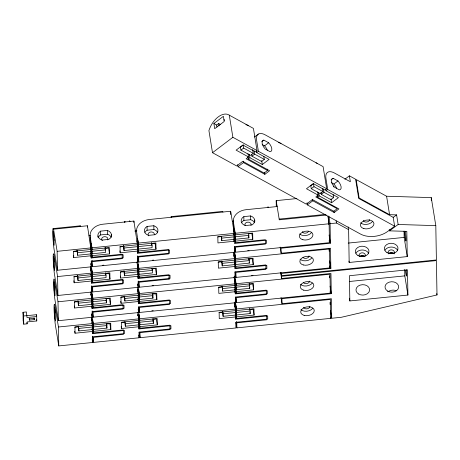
<?xml version="1.0" encoding="UTF-8"?>
<svg xmlns="http://www.w3.org/2000/svg" width="460" height="460" viewBox="0 0 460 460"><rect width="100%" height="100%" fill="white"/><g stroke="black" fill="none" stroke-linecap="round" stroke-linejoin="round"><path stroke-width="0.69" d="M213.871 123.527L223.382 116.334L224.215 121.492L214.711 128.691L213.871 123.527L216.631 125.039L216.947 126.977M216.631 125.039L218.667 123.498L220.507 124.505M212.503 152.714L232.875 137.293L229.293 115.167A17.618 10.413 -61.3 0 0 208.92 130.588L212.503 152.714L236.641 165.956L242.753 161.328L264.138 173.058L267.53 170.487L267.306 169.102M242.713 145.734L243.8 144.911M254.403 137.069L258.365 134.067M240.908 150.121L243.622 148.068L243.144 145.118L240.43 147.171L240.908 150.121L250.562 155.417L253.282 153.364L252.643 149.431M261.774 141.651L263.81 140.11L268.64 142.755A6.825 3.329 52.9 0 1 270.089 151.702L265.259 149.052A6.825 3.329 52.9 0 1 263.81 140.11M247.997 153.68L248.526 156.958L246.152 158.757L267.53 170.487M229.293 115.167L253.431 128.409L257.013 150.535L255.317 151.823L242.903 145.009L236.112 150.15L248.526 156.958M262.148 144.515L264.563 145.843L268.64 142.755M317.659 191.895L318.193 195.172L315.813 196.972L337.197 208.696L333.799 211.266L312.421 199.536L306.308 204.165L238.021 166.71L243.455 162.598L243.231 161.218M243.455 162.598L264.839 174.328L269.589 170.729L248.21 159.005L249.906 157.717L249.377 154.439M263.839 156.463L264.316 159.413L261.602 161.471L251.942 156.176L254.662 154.117L254.127 150.84M249.906 157.717L262.321 164.525L269.111 159.39L256.697 152.576L258.393 151.294L256.605 140.231A14.628 7.13 52.9 0 1 265.155 134.843L323.098 166.618L326.68 188.744L324.984 190.032L313.254 183.597L306.464 188.738L318.193 195.172M311.265 188.709L313.979 186.656L313.501 183.707L310.782 185.759L311.265 188.709L320.229 193.631L322.943 191.573L322.414 188.295M331.096 179.843L333.138 178.302L337.962 180.947A6.825 3.329 52.9 0 1 339.411 189.894L334.587 187.243A6.825 3.329 52.9 0 1 333.138 178.302M331.476 182.706L333.891 184.034L337.962 180.947M344.862 179.262L349.393 175.835L355.597 179.239L358.702 198.415L393.191 217.333L394.628 226.182L387.832 231.322A19.504 12.541 -9.2 0 1 360.456 234.031L307.349 204.901L312.777 200.79L312.553 199.41M312.777 200.79L334.161 212.52L338.916 208.92L317.532 197.196L319.228 195.908L318.699 192.631M333.161 194.655L333.644 197.61L330.924 199.663L321.27 194.367L323.984 192.309L323.455 189.031M319.228 195.908L331.648 202.716L338.439 197.581L326.019 190.768L327.721 189.486L325.927 178.422A14.628 7.13 52.9 0 1 334.483 173.035L350.347 181.734L349.393 175.835M393.11 217.436L396.589 214.889L398.141 224.48L389.447 230.851L389.223 229.477M331.717 318.257L331.378 298.707L282.014 303.709L281.928 298.666L331.292 293.664L330.947 273.481L281.583 278.484L281.543 276.282L436.408 260.584L437 294.952L341.395 317.273L331.717 318.257L330.498 310.724M276.282 206.339L276.184 200.64L296.918 198.542M53.09 228.585L80.189 225.837M171.172 216.614L222.467 211.416M90.856 255.909L91.189 257.985L123.13 254.748L123.182 257.899L91.241 261.136L91.339 266.817L57.465 270.25L53.883 248.124A17.618 1.248 84.2 0 1 53.555 229.206L87.434 225.774L91.04 249.475L73.623 251.24L73.726 257.542L91.149 255.777L90.833 253.811M137.293 249.101L137.609 251.068L120.186 252.833L120.077 246.531L137.5 244.766L133.889 221.064L102.919 224.204A14.628 11.161 -1 0 0 90.189 236.733L90.321 244.168M100.596 231.138L107.376 230.448A6.825 5.21 -1 0 1 108.824 239.39L102.045 240.08A6.825 5.21 -1 0 1 100.596 231.138L100.665 234.922A6.825 5.21 -1 0 0 98.492 237.061M147.056 226.429L153.83 225.739A6.825 5.21 -1 0 1 155.279 234.68L148.505 235.37A6.825 5.21 -1 0 1 147.056 226.429L147.125 230.213A6.825 5.21 -1 0 0 144.946 232.352M243.846 216.62L250.619 215.93A6.825 5.21 -1 0 1 252.068 224.871L245.295 225.561A6.825 5.21 -1 0 1 243.846 216.62L243.915 220.403A6.825 5.21 -1 0 0 241.736 222.542M89.016 235.715L90.419 235.577M134.78 231.081L136.913 230.862M232.277 221.197L233.703 221.053M100.665 234.922L107.439 234.232A6.825 5.21 -1 0 1 111.101 237.049M147.125 230.213L153.899 229.523A6.825 5.21 -1 0 1 157.561 232.34M243.915 220.403L250.689 219.713A6.825 5.21 -1 0 1 254.351 222.531M53.32 240.126L53.164 231.299L53.998 236.463L54.154 245.289L53.32 240.126L54.608 239.999M279.168 219.081L325.714 214.366M326.261 215.056L279.289 219.817L276.184 200.64M57.465 270.25L57.138 251.332L91.017 247.894M137.31 251.2L137.649 253.276L169.59 250.039L169.642 253.195L137.701 256.433L137.799 262.108L92.31 266.714L92.224 261.671L122.228 258.629L122.153 254.213L92.144 257.255L92.121 255.679L109.543 253.914L109.434 247.606L92.011 249.377L91.983 247.796L137.477 243.185M138.443 243.087L234.266 233.375L230.678 211.249L149.379 219.495A14.628 11.161 -1 0 0 136.649 232.024L138.471 244.668L155.894 242.897L155.998 249.205L138.581 250.97L138.604 252.546L168.613 249.51L168.688 253.92L138.684 256.962L138.77 262.01L234.588 252.293L234.491 246.617L266.432 243.38L266.38 240.229L234.439 243.466L233.87 237.981M329.118 223.761L329.446 242.679L235.56 252.195L235.474 247.152L265.477 244.111L265.397 239.694L235.393 242.736L235.37 241.161L252.787 239.395L252.684 233.088L235.261 234.853L235.232 233.277L329.118 223.761L327.905 216.275M396.589 214.889L389.574 214.676L359.139 197.978L356.149 179.544L386.59 196.236L431.267 197.61L435.804 225.636L436.396 259.952L281.531 275.649L281.497 273.441L330.855 268.439L330.51 248.256L281.146 253.264L281.06 248.216L330.424 243.213L330.084 223.663L336.484 223.014L348.611 229.638L349.174 262.476L407.249 256.588L406.818 231.363L389.447 230.851M234.266 233.375L234.289 234.956L217.839 236.624L217.948 242.926L234.399 241.258M73.468 251.574L77.654 251.148M105.098 248.365L108.583 248.015L109.543 253.914M119.928 246.865L124.108 246.439M151.558 243.656L155.043 243.305L155.998 249.205M217.678 236.957L221.789 236.543M248.348 233.847L251.833 233.496L252.787 239.395M91.074 251.367L91.12 253.885L77.567 255.26L77.527 252.736L91.074 251.367L90.758 249.4M105.593 249.895L105.639 252.413L92.086 253.788L92.04 251.269L105.593 249.895L105.213 247.532M137.534 246.658L137.58 249.176L124.027 250.55L123.981 248.032L137.534 246.658L137.218 244.691M152.053 245.186L152.099 247.704L138.546 249.078L138.5 246.56L152.053 245.186L151.668 242.822M234.324 236.848L234.37 239.367L221.783 240.643L221.743 238.119L234.324 236.848L233.898 234.22M248.843 235.376L248.883 237.895L235.336 239.269L235.29 236.745L248.843 235.376L248.555 233.605M102.482 265.305L103.839 265.167M152.329 260.251L153.68 260.113M247.762 250.579L249.119 250.441M348.197 243.087L404.144 237.412L404.035 231.11M91.287 281.135L91.626 283.21L123.567 279.973L123.619 283.124L91.678 286.361L91.776 292.037L57.902 295.469L57.575 276.552L91.448 273.119L90.43 266.823M137.747 276.425L138.08 278.501L170.022 275.264L170.079 278.415L138.138 281.652L138.236 287.327L92.742 291.939L92.655 286.896L122.665 283.854L122.584 279.438L92.581 282.48L92.552 280.905L109.974 279.139L109.865 272.832L92.443 274.597L92.42 273.022L137.908 268.41L136.902 262.188M234.41 263.862L234.87 268.692L266.811 265.454L266.869 268.605L234.928 271.843L235.025 277.518L139.202 287.23L139.115 282.187L169.119 279.145L169.044 274.729L139.041 277.771L139.012 276.195L156.434 274.43L156.325 268.123L138.903 269.888L138.88 268.312L234.698 258.601L233.691 252.379M235.992 277.42L235.905 272.377L265.909 269.336L265.834 264.92L235.83 267.961L235.802 266.386L253.224 264.621L253.115 258.313L235.692 260.078L235.669 258.503L329.555 248.986L329.877 267.904L235.992 277.42L235.094 271.889M91.448 273.119L91.477 274.695L74.054 276.46L74.163 282.768L91.586 281.002L91.27 279.036M137.908 268.41L137.937 269.986L120.514 271.756L120.623 278.058L138.046 276.293L137.724 274.327M234.698 258.601L234.726 260.176L218.27 261.843L218.379 268.151L234.836 266.484M73.905 276.799L78.085 276.374M105.535 273.591L109.02 273.24L109.974 279.139M120.365 272.09L124.545 271.664M151.995 268.881L155.48 268.531L156.434 274.43M218.109 262.183L222.226 261.763M248.785 259.072L252.27 258.721L253.224 264.621M91.511 276.586L91.551 279.111L78.004 280.485L77.959 277.961L91.511 276.586L91.189 274.62M106.03 275.114L106.07 277.639L92.523 279.013L92.477 276.489L106.03 275.114L105.645 272.757M137.971 271.877L138.011 274.401L124.465 275.776L124.418 273.252L137.971 271.877L137.649 269.911M152.49 270.411L152.53 272.93L138.983 274.304L138.937 271.779L152.49 270.411L152.202 268.64M234.761 262.068L234.801 264.592L222.22 265.868L222.174 263.344L234.761 262.068L234.335 259.446M249.28 260.596L249.32 263.12L235.773 264.494L235.727 261.97L249.28 260.596L248.894 258.238M152.087 285.545L153.439 285.407M251.585 275.459L252.942 275.321M91.724 306.36L92.057 308.436L123.999 305.198L124.056 308.349L92.115 311.587L92.213 317.262L58.334 320.695L58.006 301.777L91.885 298.344L90.867 292.048M138.184 301.651L138.517 303.726L170.459 300.489L170.511 303.64L138.575 306.877L138.673 312.553L93.179 317.164L93.093 312.122L123.096 309.08L123.021 304.664L93.018 307.705L92.989 306.13L110.412 304.365L110.302 298.057L92.88 299.822L92.851 298.247L138.345 293.635L137.339 287.414M234.847 289.087L235.307 293.917L267.248 290.68L267.3 293.831L235.365 297.068L235.462 302.743L139.639 312.455L139.552 307.412L169.556 304.37L169.481 299.954L139.478 302.996L139.449 301.421L156.871 299.655L156.762 293.348L139.34 295.113L139.311 293.537L235.135 283.826L234.013 276.908M236.428 302.645L236.342 297.603L266.346 294.561L266.271 290.145L236.267 293.187L236.239 291.611L253.661 289.846L253.552 283.538L236.13 285.303L236.101 283.728L329.987 274.212L330.315 293.129L236.428 302.645L235.531 297.114M235.135 283.826L235.163 285.401L218.707 287.069L218.816 293.377L235.267 291.709M74.342 302.024L77.826 301.668M105.972 298.816L109.457 298.465L110.412 304.365M120.802 297.315L124.286 296.959M152.433 294.107L155.917 293.756L156.871 299.655M218.546 287.408L222.657 286.988M249.222 284.297L252.707 283.946L253.661 289.846M91.942 301.812L91.988 304.336L78.436 305.71L78.395 303.186L91.942 301.812L91.626 299.845M106.461 300.34L106.507 302.864L92.954 304.238L92.914 301.714L106.461 300.34L106.179 298.569M138.402 297.103L138.448 299.627L124.896 301.001L124.855 298.477L138.402 297.103L138.086 295.136M152.921 295.63L152.967 298.155L139.415 299.529L139.374 297.005L152.921 295.63L152.634 293.865M235.192 287.293L235.238 289.817L222.657 291.094L222.611 288.57L235.192 287.293L234.876 285.327M249.711 285.821L249.757 288.345L236.204 289.719L236.164 287.195L249.711 285.821L249.331 283.464M23.736 324.179L23.144 320.488L23 312.294L26.387 311.949L27.019 317.526L36.697 316.549L36.397 314.703L23.598 315.98L23.736 324.179L27.128 323.834L27.094 321.942L36.771 320.959L36.697 316.549M74.278 306.026L74.6 307.993L92.023 306.228L91.701 304.261M120.738 301.317L121.06 303.284L138.483 301.518L138.161 299.552M349.565 281.48L404.806 275.879L404.702 269.577M29.486 320.12L34.328 319.631L34.304 318.372L29.463 318.86L29.486 320.12L29.187 318.28M151.84 310.834L153.197 310.701M92.27 332.275L92.495 333.661L124.436 330.424L124.487 333.575L92.546 336.812L92.644 342.487L58.771 345.92L58.443 327.002L92.322 323.57L91.298 317.273M138.73 327.566L138.954 328.952L170.896 325.714L170.947 328.865L139.006 332.103L139.104 337.778L93.616 342.389L93.529 337.347L123.533 334.305L123.458 329.889L93.449 332.931L93.426 331.355L110.848 329.59L110.739 323.282L93.317 325.047L93.288 323.472L138.782 318.86L137.77 312.639M235.296 316.376L235.744 319.136L267.685 315.899L267.737 319.056L235.796 322.293L235.894 327.968L140.076 337.68L139.984 332.637L169.993 329.596L169.912 325.18L139.909 328.221L139.88 326.646L157.303 324.881L157.193 318.573L139.777 320.338L139.748 318.763L235.566 309.051L234.45 302.134M236.865 327.871L236.773 322.822L266.783 319.786L266.702 315.37L236.699 318.412L236.67 316.836L254.092 315.065L253.983 308.763L236.566 310.529L236.538 308.953L330.424 299.437L330.751 318.354L236.865 327.871L235.968 322.339M235.566 309.051L235.595 310.626L219.144 312.294L219.253 318.602L235.704 316.934L235.278 314.312M74.773 327.244L78.257 326.893M106.404 324.041L109.888 323.685L110.848 329.59M121.233 322.535L124.717 322.184M152.864 319.332L156.348 318.981L157.303 324.881M218.983 312.633L223.094 312.214M249.653 309.522L253.138 309.166L254.092 315.065M92.379 327.037L92.425 329.561L78.873 330.935L78.827 328.411L92.379 327.037L92.063 325.07M106.898 325.565L106.944 328.089L93.391 329.464L93.346 326.939L106.898 325.565L106.611 323.794M138.839 322.328L138.88 324.852L125.333 326.226L125.287 323.702L138.839 322.328L138.523 320.361M153.358 320.856L153.398 323.38L139.851 324.754L139.805 322.23L153.358 320.856L152.973 318.498M235.629 312.518L235.669 315.042L223.088 316.313L223.048 313.795L235.629 312.518L235.307 310.552M250.148 311.046L250.188 313.57L236.641 314.945L236.595 312.421L250.148 311.046L249.763 308.689M349.841 300.943L407.916 295.055L407.479 269.83L349.404 275.718L349.841 300.943L349.399 298.201M74.715 331.252L75.032 333.218L92.454 331.453L92.029 328.831M121.175 326.542L121.492 328.509L138.914 326.744L138.598 324.777M398.141 224.48L435.804 225.636M396.181 290.743L394.645 290.248A7.084 5.394 -18.7 0 0 387.889 291.83M232.875 137.293L257.013 150.535M258.393 151.294L326.68 188.744M327.721 189.486L394.628 226.182M243.622 148.068L253.282 153.364M254.662 154.117L264.316 159.413M313.979 186.656L322.943 191.573M323.984 192.309L333.644 197.61M436.776 293.549L437 294.952M404.144 237.412L407.249 256.588M404.806 275.879L407.916 295.055M386.59 196.236L389.574 214.676M348.168 226.895L348.611 229.638M348.956 261.108L349.174 262.476M336.145 220.915L336.484 223.014M333.937 211.134L334.161 212.52M331.01 198.783L331.648 202.716M325.812 189.457L326.019 190.768M328.865 216.131L330.084 223.663M329.09 234.997L330.424 243.213M329.113 240.637L329.446 242.679M320.948 192.401L321.27 194.367M329.636 260.906L330.855 268.439M329.55 265.863L329.877 267.904M317.199 195.12L317.532 197.196M330.073 286.131L331.292 293.664M330.096 291.767L330.315 293.129M330.527 316.992L330.751 318.354M307.01 202.831L307.349 204.901M280.151 247.1L281.146 253.264M281.077 272.843L281.531 275.649M280.974 272.774L281.543 276.282M264.5 172.253L264.839 174.328M280.583 272.32L281.583 278.484M261.683 160.592L262.321 164.525M281.02 297.545L282.014 303.709M256.381 150.61L256.697 152.576M251.626 154.209L251.942 156.176M247.871 156.929L248.21 159.005M237.688 164.64L238.021 166.71M248.601 236.124L248.883 237.895M249.13 261.941L249.32 263.12M224.1 119.387L224.29 120.566M249.567 287.166L249.757 288.345M249.998 312.392L250.188 313.57M218.667 123.498L219.052 125.856M276.506 206.31A17.618 1.248 84.2 0 1 277.138 206.546L246.169 209.679A14.628 11.161 -1 0 0 233.439 222.214L235.232 233.277M235.261 234.853L234.301 228.953L235.29 236.745M235.336 239.269L234.381 233.369L235.37 241.161M233.444 229.707L234.289 234.956M233.939 233.749L235.393 242.736M233.944 236.745L234.37 239.367M233.875 240.011L234.1 241.391M234.663 246.663L235.56 252.195M234.324 250.205L235.669 258.503M234.364 250.913L234.588 252.293M235.692 260.078L234.738 254.179L235.727 261.97M235.773 264.494L234.813 258.595L235.802 266.386M233.875 254.932L234.197 256.898M234.41 258.209L234.726 260.176M234.376 258.974L235.83 267.961M234.376 261.97L234.801 264.592M234.87 276.121L236.101 283.728M234.801 276.138L235.025 277.518M236.13 285.303L235.175 279.404L236.164 287.195M236.204 289.719L235.25 283.82L236.239 291.611M234.416 280.813L234.629 282.124M234.841 283.435L235.163 285.401M235.031 285.579L236.267 293.187M234.813 287.195L235.238 289.817M234.859 291.151L235.198 293.221M235.307 301.346L236.538 308.953M236.566 310.529L235.606 304.629L236.595 312.421M236.641 314.945L235.687 309.039L236.67 316.836M234.853 306.038L235.066 307.349M235.278 308.66L235.595 310.626M235.244 309.425L236.699 318.412M235.25 312.421L235.669 315.042M236.549 321.442L236.773 322.822M221.455 236.348L221.743 238.119M221.783 240.643L221.283 236.434M221.795 260.987L222.174 263.344M222.22 265.868L221.72 261.654M222.226 286.212L222.611 288.57M222.657 291.094L222.145 286.252M222.663 311.431L223.048 313.795M223.088 316.313L222.577 311.472M168.895 277.765L169.119 279.145M152.49 295.205L152.967 298.155M152.921 320.43L153.398 323.38M138.471 244.668L137.511 238.763L138.5 246.56M138.546 249.078L137.592 243.179L138.581 250.97M136.867 240.833L137.074 242.144M137.287 243.455L137.5 244.766M137.264 244.248L138.604 252.546M137.258 247.21L137.58 249.176M137.758 255.783L138.77 262.01M137.31 258.635L138.88 268.312M138.903 269.888L137.948 263.988L138.937 271.779M138.983 274.304L138.023 268.404L139.012 276.195M137.298 266.052L137.937 269.986M137.695 269.474L139.041 277.771M137.799 273.09L138.011 274.401M138.195 281.008L139.202 287.23M137.747 283.86L139.311 293.537M137.787 284.562L138.236 287.327M139.34 295.113L138.385 289.214L139.374 297.005M139.415 299.529L138.46 293.63L139.449 301.421M138.052 293.244L137.413 289.311L137.436 290.576M138.241 295.389L139.478 302.996M138.236 298.316L138.448 299.627M137.735 298.885L137.96 300.271M138.742 306.923L139.639 312.455M138.178 309.08L139.748 318.763M138.224 309.787L138.673 312.553M139.777 320.338L138.816 314.439L139.805 322.23M139.851 324.754L138.897 318.855L139.88 326.646M138.063 315.847L137.85 314.536L137.873 315.796M138.276 317.159L138.489 318.469M138.678 320.614L139.909 328.221M138.673 323.541L138.88 324.852M139.179 332.149L140.076 337.68M138.655 335.012L139.104 337.778M123.602 245.669L123.981 248.032M124.027 250.55L123.516 245.709M124.039 270.894L124.418 273.252M124.465 275.776L123.953 270.934M119.87 250.867L120.186 252.833M124.568 296.706L124.855 298.477M124.896 301.001L124.384 296.159M120.307 276.092L120.623 278.058M124.999 321.931L125.287 323.702M125.333 326.226L124.832 322.011M106.03 299.914L106.507 302.864M106.461 325.139L106.944 328.089M90.189 236.733L91.983 247.796M92.011 249.377L91.057 243.472L92.04 251.269M92.086 253.788L91.132 247.888L92.121 255.679M90.407 245.542L91.04 249.475M90.355 246.192L90.58 247.578M90.804 248.958L92.144 257.255M90.798 251.919L91.12 253.885M92 260.291L92.224 261.671M91.413 261.182L92.31 266.714M90.85 263.344L92.42 273.022M90.896 264.051L91.12 265.431M92.443 274.597L91.488 268.697L92.477 276.489M92.523 279.013L91.569 273.113L92.552 280.905M91.477 274.695L90.522 268.795L90.545 270.06M91.235 274.183L92.581 282.48M90.81 274.522L91.022 275.833M91.339 277.8L91.551 279.111M91.735 285.717L92.742 291.939M91.287 288.57L92.851 298.247M92.88 299.822L91.925 293.923L92.914 301.714M92.954 304.238L92 298.339L92.989 306.13M91.592 297.953L90.959 294.02L90.976 295.28M91.672 299.408L93.018 307.705M91.776 303.025L91.988 304.336M92.172 310.943L93.179 317.164M91.718 313.789L93.288 323.472M91.764 314.496L92.213 317.262M93.317 325.047L92.362 319.148L93.346 326.939M93.391 329.464L92.437 323.564L93.426 331.355M91.603 320.557L91.39 319.246L91.413 320.505M91.816 321.868L92.029 323.179M92.218 325.323L93.449 332.931M92.213 328.25L92.425 329.561M92.604 336.168L93.616 342.389M92.195 339.721L92.644 342.487M77.142 250.378L77.527 252.736M77.567 255.26L77.056 250.418M77.579 275.603L77.959 277.961M78.004 280.485L77.493 275.643M73.41 255.576L73.726 257.542M78.01 300.828L78.395 303.186M78.436 305.71L77.93 300.869M73.847 280.801L74.163 282.768M78.545 326.64L78.827 328.411M78.873 330.935L78.361 326.094M53.555 229.206L57.138 251.332M57.575 276.552L53.992 254.426A17.618 1.248 84.2 0 0 54.314 273.349L57.902 295.469M58.006 301.777L54.424 279.651A17.618 1.248 84.2 0 0 54.751 298.569L58.334 320.695M58.443 327.002L54.861 304.876A17.618 1.248 84.2 0 0 55.188 323.794L58.771 345.92M36.576 319.734L36.771 320.959M34.028 317.785L34.328 319.631M26.927 322.604L27.128 323.834M23 312.294L23.598 315.98M431.267 197.61L431.313 200.468M328.566 216.171L328.716 224.549M329.124 248.411L329.17 251.194M329.596 275.724L329.63 277.811M330.056 302.387L330.09 304.48M254.736 220.058L254.765 221.95M250.619 215.93L250.689 219.713M248.808 258.279L248.831 259.538M249.245 283.504L249.268 284.763M249.682 308.729L249.699 309.988M235.704 316.934L235.744 319.136M233.439 222.214L233.605 231.673M233.956 252.172L234.036 256.898M234.393 277.392L234.473 282.124M234.824 302.617L234.91 307.349M230.69 211.922L230.736 214.613M153.83 225.739L153.899 229.523M151.587 242.863L151.616 244.755M152.03 268.72L152.053 269.98M137.609 251.068L137.649 253.276M138.046 276.293L138.08 278.501M138.345 293.635L138.374 295.211L120.951 296.976L121.06 303.284M138.483 301.518L138.517 303.726M138.782 318.86L138.805 320.436L121.382 322.201L121.492 328.509M138.914 326.744L138.954 328.952M133.889 221.064L133.912 222.41M111.487 234.577L111.527 237.101M107.376 230.448L107.439 234.232M105.127 247.572L105.162 249.464M105.57 273.43L105.593 274.689M97.934 235.951L97.957 237.21M91.149 255.777L91.189 257.985M91.586 281.002L91.626 283.21M91.885 298.344L91.914 299.92L74.491 301.685L74.6 307.993M92.023 306.228L92.057 308.436M92.322 323.57L92.345 325.145L74.922 326.91L75.032 333.218M92.454 331.453L92.495 333.661M90.706 266.691L90.764 270.066M91.143 291.916L91.201 295.291M91.58 317.135L91.638 320.516M87.434 225.774L87.457 227.113M36.397 314.703L36.42 315.962M309.85 306.331A3.122 2.007 -9.2 0 1 307.056 308.798A3.122 2.007 -9.2 0 1 303.686 307.286M234.939 304.434A14.628 11.161 -1 0 1 235.232 303.289M312.673 308.424A6.825 4.387 -9.2 0 1 300.938 309.615M309.419 281.112A3.122 2.007 -9.2 0 1 307.021 283.492A3.122 2.007 -9.2 0 1 303.428 282.561M234.502 279.208A14.628 11.161 -1 0 1 234.795 278.064M312.236 283.199A6.825 4.387 -9.2 0 1 300.506 284.389M308.982 255.886A3.122 2.007 -9.2 0 1 306.584 258.267A3.122 2.007 -9.2 0 1 302.996 257.335M311.805 257.974A6.825 4.387 -9.2 0 1 300.07 259.164M222.306 211.801A17.618 1.248 84.2 0 1 222.939 212.037M171.005 216.999A17.618 1.248 84.2 0 1 171.637 217.235M148.804 235.848A3.122 2.38 -1 0 1 150.357 232.058A3.122 2.38 -1 0 1 154.336 234.571M308.516 231.19A3.122 2.007 -9.2 0 1 305.348 233.168A3.122 2.007 -9.2 0 1 302.381 231.616M245.168 225.509A3.122 2.38 -1 0 1 247.952 222.151A3.122 2.38 -1 0 1 250.936 225.365M267.795 207.19A17.618 1.248 84.2 0 1 268.427 207.425M311.368 232.748A6.825 4.387 -9.2 0 1 299.632 233.939M129.386 221.22A17.618 1.248 84.2 0 1 130.019 221.455M124.436 222.554A17.618 1.248 84.2 0 1 125.177 221.944M102.344 240.557A3.122 2.38 -1 0 1 104.293 236.699A3.122 2.38 -1 0 1 107.686 239.884M80.023 226.222A17.618 1.248 84.2 0 1 80.655 226.458M278.375 142.514A17.618 10.413 -61.3 0 1 281.02 143.543M316.054 162.84A17.618 10.413 -61.3 0 1 317.578 163.593M264.563 145.843A6.825 3.329 52.9 0 1 267.323 150.213M245.956 124.735A17.618 10.413 -61.3 0 1 248.601 125.764M388.412 253.868A3.122 2.38 -1 0 1 391.316 252.396A3.122 2.38 -1 0 1 394.18 253.862M359.789 256.277A3.122 2.38 -1 0 1 364.745 256.272M384.957 250.269A6.825 5.21 -1 0 1 391.299 247.049A6.825 5.21 -1 0 1 397.572 250.257M359.714 256.651A3.122 2.38 -1 0 1 360.117 253.448A3.122 2.38 -1 0 1 364.337 253.443A3.122 2.38 -1 0 1 364.671 256.645M388.752 253.707A3.122 2.38 -1 0 1 389.154 250.505A3.122 2.38 -1 0 1 393.369 250.499A3.122 2.38 -1 0 1 393.702 253.702M355.925 253.213A6.825 5.21 -1 0 1 362.261 249.993A6.825 5.21 -1 0 1 368.535 253.201M405.386 231.593A6.825 0.483 84.2 0 1 405.904 241.097A6.825 0.483 84.2 0 1 404.512 231.823M333.891 184.034A6.825 3.329 52.9 0 1 336.645 188.405M333.431 186.288A3.122 1.518 52.9 0 1 333.874 186.967M369.564 219.535A3.122 2.007 -9.2 0 1 366.752 221.996A3.122 2.007 -9.2 0 1 363.394 220.478M372.37 221.634A6.825 4.387 -9.2 0 1 360.634 222.795M389.419 253.523A3.122 2.38 -1 0 1 393.219 253.517M360.381 256.467A3.122 2.38 -1 0 1 364.182 256.461M406.353 269.83A6.825 0.483 84.2 0 1 406.525 276.063A6.825 0.483 84.2 0 1 405.461 270.497M54.435 261.688L53.601 256.525L53.751 265.351L54.59 270.514L54.435 261.688M54.872 286.908L54.033 281.75L54.188 290.576L55.022 295.74L54.872 286.908M55.303 312.133L54.47 306.969L54.619 315.801L55.459 320.965L55.303 312.133M304.163 315.405A6.825 4.387 -9.2 0 0 314.26 310.552A6.825 4.387 -9.2 0 0 304.031 307.757A6.825 4.387 -9.2 0 0 304.163 315.405M303.726 290.18A6.825 4.387 -9.2 0 0 313.823 285.327A6.825 4.387 -9.2 0 0 303.594 282.532A6.825 4.387 -9.2 0 0 303.726 290.18M303.295 264.954A6.825 4.387 -9.2 0 0 313.392 260.101A6.825 4.387 -9.2 0 0 303.163 257.307A6.825 4.387 -9.2 0 0 303.295 264.954M302.858 239.729A6.825 4.387 -9.2 0 0 312.955 234.876A6.825 4.387 -9.2 0 0 302.726 232.081A6.825 4.387 -9.2 0 0 302.858 239.729M386.981 252.609A6.825 5.21 -1 0 0 397.94 249.147A6.825 5.21 -1 0 0 388.619 243.662A6.825 5.21 -1 0 0 386.981 252.609M357.943 255.553A6.825 5.21 -1 0 0 368.903 252.091A6.825 5.21 -1 0 0 359.582 246.606A6.825 5.21 -1 0 0 357.943 255.553M363.854 228.591A6.825 4.387 -9.2 0 0 373.968 223.761A6.825 4.387 -9.2 0 0 363.762 220.944A6.825 4.387 -9.2 0 0 363.854 228.591M387.642 291.077A6.825 5.21 -1 0 0 398.601 287.615A6.825 5.21 -1 0 0 389.281 282.13A6.825 5.21 -1 0 0 387.642 291.077M358.604 294.02A6.825 5.21 -1 0 0 369.564 290.553A6.825 5.21 -1 0 0 360.243 285.073A6.825 5.21 -1 0 0 358.604 294.02"/></g></svg>
